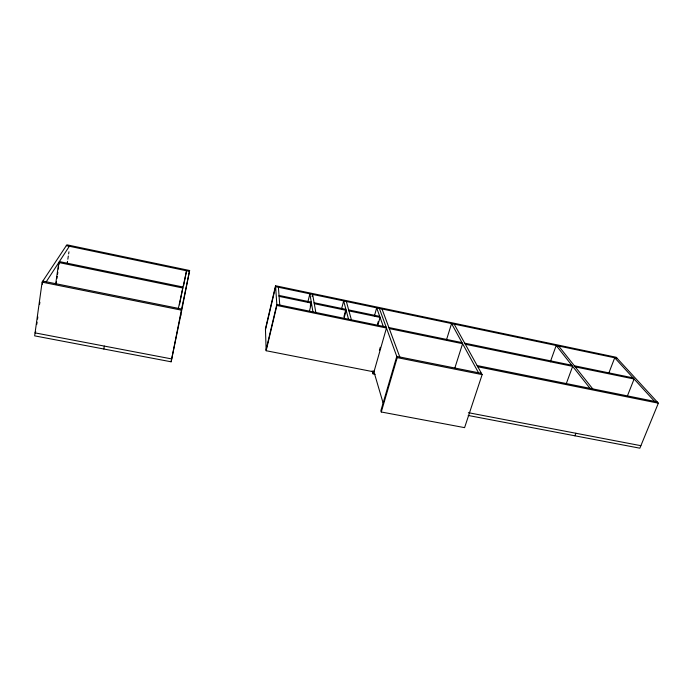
<?xml version="1.0" encoding="UTF-8"?>
<svg xmlns="http://www.w3.org/2000/svg" width="693" height="693" viewBox="0 0 693 693"><rect width="100%" height="100%" fill="white"/><g stroke="black" fill="none" stroke-linecap="round" stroke-linejoin="round"><path stroke-width="1.04" d="M180.371 317.143L189.622 270.513L66.866 244.811L42.126 282.146L34.65 335.862L171.119 361.798L180.882 314.553M36.798 324.307L37.093 322.202M37.535 319.04L37.829 316.935M39.588 304.288L39.882 302.174M42.386 284.26L42.827 281.098L181.601 309.017L171.119 361.798M55.691 283.818L58.784 262.517L182.796 288.002L179.478 304.833M56.15 283.896L56.454 281.774M56.913 278.586L57.224 276.464M57.536 274.333L57.84 272.21M58.307 269.023L58.61 266.9M58.922 264.778L59.381 261.59L183.013 287.023M67.212 263.453L67.524 261.33M67.845 259.217L68.312 256.038M68.624 253.915L68.945 251.793M103.82 349.003L104.314 346.084M183.654 285.516L186.556 270.79L178.352 308.368M189.622 270.513L181.367 310.135L42.126 282.146M275.554 285.75L265.445 328.811L266.147 350.727L373.96 371.872L386.46 328.014L276.888 305.448L275.554 285.75L616.172 357.259L658.35 403.179L639.856 448.189L468.191 415.462M265.48 329.825L275.615 286.651L617.116 358.29M266.112 349.601L276.819 304.435L386.079 326.957M266.147 350.727L276.888 305.448M307.805 302.183L309.884 293.841L312.941 311.885M312.101 296.5L312.63 294.421L315.835 312.474M310.247 306.289L311.027 303.179M309.364 311.443L311.452 303.11L279.097 296.387M341.484 309.191L343.667 300.927L348.527 319.213M343.979 316.536L345.625 310.369M343.962 318.572L346.162 310.325L314.276 303.699M374.393 316.034L376.671 307.857L383.272 326.377M377.416 324.523L378.283 321.465M377.772 325.545L380.067 317.377L348.943 310.906M379.417 350.355L380.284 347.306M375.173 374.281L373.059 373.865L373.796 371.292M454.149 324.107L482.146 374.61L464.587 427.642L381.28 411.988L397.219 357.614L379.002 307.467M446.457 339.96L451.559 323.562L478.525 372.756M454.79 368.191L462.595 343.693L389.275 328.595M550.346 361.798L556.184 345.504L590.02 388.349M565.947 384.563L572.652 366.354L465.315 344.256M574.913 435.81L575.883 433.255M608.939 372.791L614.717 357.787L654.53 401.368M627.416 395.885L634.104 379.01L575.242 366.892M35.767 331.687L35.066 332.883L171.691 358.931M46.249 281.782L69.88 245.443M468.364 412.69L640.886 445.694M477.806 366.779L658.35 403.179M481.444 373.345L396.768 356.384L380.89 410.611L381.28 411.988M397.219 357.614L482.146 374.61M477.13 365.566L657.181 401.897M388.886 327.538L461.997 342.602M464.717 343.165L571.76 365.228M574.35 365.765L633.055 377.867M279.019 295.426L311.287 302.139M314.102 302.72L345.902 309.338M348.674 309.918L379.712 316.372M66.32 245.634L189.44 271.387M558.653 346.024L592.749 388.894M382.008 308.974L399.792 356.99M373.7 370.972L383.116 403.023M372.184 370.842L373.059 373.865M346.37 301.498L351.377 319.802M278.404 287.24L279.755 305.041"/></g></svg>
